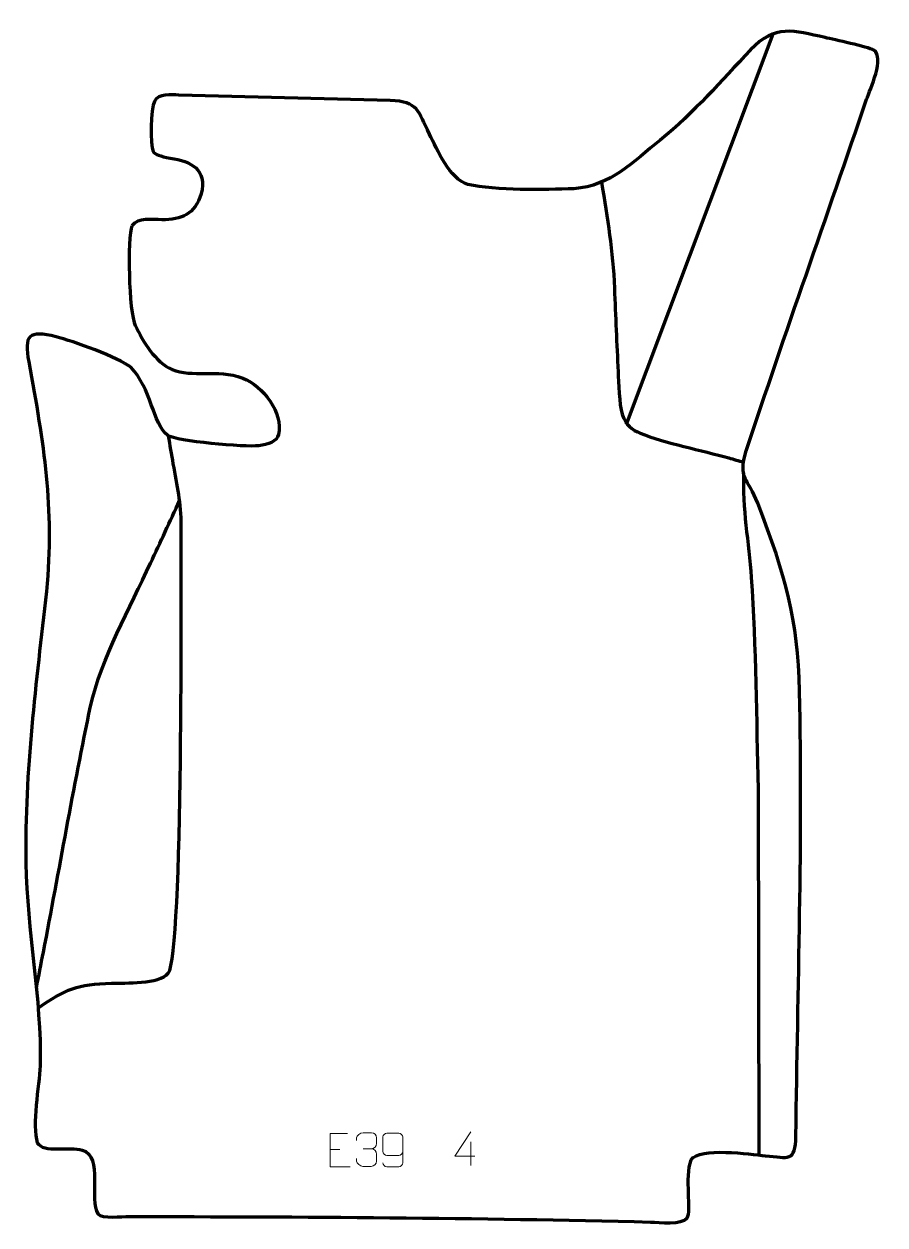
# Model space of a CAD drawing. Header units: millimetres. Extents: x 933 to 1571, y -98 to 792.
import ezdxf

# ---------------------------------------------------------------- set-up
doc = ezdxf.new("R2010")
doc.units = ezdxf.units.MM
doc.header["$MEASUREMENT"] = 0
doc.layers.add('layer 2', color=7, linetype='Continuous')
doc.layers.add('layer 3', color=7, linetype='Continuous')

msp = doc.modelspace()

# ---------------------------------------------------------------- linework, layer by layer
at = {"layer": 'layer 2', "color": 142, "lineweight": 158}
msp.add_open_spline([(1379.6123, 495.5292), (1379.6123, 495.5292), (1488.3872, 785.0883), (1488.3872, 785.0883)], degree=3, dxfattribs=at)
for points, knots in [([(1361.0925, 675.193), (1365.3074, 647.6148), (1369.5461, 624.5424), (1370.6208, 596.3384), (1370.6208, 596.3384), (1371.4065, 575.7179), (1372.4009, 555.1114), (1373.3572, 534.4986), (1373.3572, 534.4986), (1373.7293, 526.5306), (1374.1872, 510.477), (1376.3016, 503.1188), (1376.3016, 503.1188), (1376.3016, 503.1188), (1376.5128, 502.3838), (1376.5128, 502.3838), (1376.5128, 502.3838), (1378.8556, 495.0847), (1383.832, 491.3648), (1389.8371, 488.9491), (1389.8371, 488.9491), (1407.7521, 481.7424), (1436.041, 476.0475), (1455.4372, 470.5869), (1455.4372, 470.5869), (1459.1008, 469.5505), (1462.7644, 468.5144), (1466.4283, 467.4794)], [0, 0, 0, 0, 0.125, 0.125, 0.125, 0.125, 0.25, 0.25, 0.25, 0.25, 0.375, 0.375, 0.375, 0.375, 0.5, 0.5, 0.5, 0.5, 0.625, 0.625, 0.625, 0.625, 0.75, 0.75, 0.75, 0.75, 1, 1, 1, 1]), ([(943.0939, 62.6464), (963.5087, 76.8503), (972.2099, 80.256), (997.5412, 81.034), (997.5412, 81.034), (1007.8371, 81.3081), (1032.6099, 80.3491), (1039.6499, 88.3942), (1039.6499, 88.3942), (1051.0558, 102.9706), (1049.002, 382.8861), (1049.1903, 420.253), (1049.1903, 420.253), (1049.2767, 437.4022), (1046.2931, 449.7369), (1043.3813, 466.2947), (1043.3813, 466.2947), (1042.1831, 473.2102), (1040.985, 480.1258), (1039.7888, 487.0417)], [0, 0, 0, 0, 0.16666667, 0.16666667, 0.16666667, 0.16666667, 0.33333333, 0.33333333, 0.33333333, 0.33333333, 0.5, 0.5, 0.5, 0.5, 0.66666667, 0.66666667, 0.66666667, 0.66666667, 1, 1, 1, 1]), ([(1466.4527, 459.515), (1465.3658, 433.3587), (1470.3088, 408.0044), (1472.1304, 381.8516), (1472.1304, 381.8516), (1475.7199, 330.3143), (1475.8064, 276.7039), (1477.3675, 224.8422), (1477.3675, 224.8422), (1477.3675, 224.8422), (1477.7892, -46.3939), (1477.7892, -46.3939)], [0, 0, 0, 0, 0.25, 0.25, 0.25, 0.25, 0.5, 0.5, 0.5, 0.5, 1, 1, 1, 1]), ([(941.7904, 77.4099), (943.5268, 86.3096), (945.2632, 95.2093), (946.9996, 104.1091), (946.9996, 104.1091), (958.7886, 164.8238), (969.1888, 226.0911), (982.0158, 286.5579), (982.0158, 286.5579), (989.8863, 321.6542), (1011.2104, 359.6634), (1026.55, 392.6304), (1026.55, 392.6304), (1033.744, 408.0911), (1040.9048, 423.5672), (1048.0909, 439.0316)], [0, 0, 0, 0, 0.2, 0.2, 0.2, 0.2, 0.4, 0.4, 0.4, 0.4, 0.6, 0.6, 0.6, 0.6, 1, 1, 1, 1])]:
    msp.add_open_spline(points, degree=3, knots=knots, dxfattribs=at)
at = {"layer": 'layer 2', "color": 250, "lineweight": 9}
for points, knots in [([(1172.6486, -30.2827), (1172.6486, -30.2827), (1159.7747, -30.2827), (1159.7747, -30.2827), (1159.7747, -30.2827), (1159.7747, -30.2827), (1159.7747, -55.2363), (1159.7747, -55.2363), (1159.7747, -55.2363), (1159.7747, -55.2363), (1174.6405, -55.2363), (1174.6405, -55.2363)], [0, 0, 0, 0, 0.25, 0.25, 0.25, 0.25, 0.5, 0.5, 0.5, 0.5, 1, 1, 1, 1]), ([(1179.3997, -35.5143), (1179.3997, -35.5143), (1179.3997, -33.6571), (1179.3997, -33.6571), (1179.3997, -33.6571), (1179.3854, -31.9152), (1182.0499, -29.7971), (1184.109, -29.8198), (1184.109, -29.8198), (1186.1731, -29.8198), (1188.2371, -29.8198), (1190.3008, -29.8198), (1190.3008, -29.8198), (1192.4953, -29.811), (1194.0936, -31.6578), (1194.138, -33.5699), (1194.138, -33.5699), (1194.1376, -35.005), (1194.1376, -36.4401), (1194.138, -37.8756), (1194.138, -37.8756), (1194.0894, -39.5291), (1192.4868, -41.7591), (1190.2885, -41.7491), (1190.2885, -41.7491), (1192.4922, -41.7603), (1194.1002, -43.5635), (1194.1542, -45.623), (1194.1542, -45.623), (1194.1538, -47.4077), (1194.1538, -49.1924), (1194.1542, -50.9775), (1194.1542, -50.9775), (1194.1643, -53.0389), (1192.1094, -54.802), (1190.2885, -54.7939), (1190.2885, -54.7939), (1188.2232, -54.7936), (1186.158, -54.7936), (1184.0924, -54.7939), (1184.0924, -54.7939), (1181.9238, -54.7824), (1179.3928, -52.3822), (1179.3742, -50.9204), (1179.3742, -50.9204), (1179.3742, -50.9204), (1179.3742, -49.0118), (1179.3742, -49.0118)], [0, 0, 0, 0, 0.07692308, 0.07692308, 0.07692308, 0.07692308, 0.15384615, 0.15384615, 0.15384615, 0.15384615, 0.23076923, 0.23076923, 0.23076923, 0.23076923, 0.30769231, 0.30769231, 0.30769231, 0.30769231, 0.38461538, 0.38461538, 0.38461538, 0.38461538, 0.46153846, 0.46153846, 0.46153846, 0.46153846, 0.53846154, 0.53846154, 0.53846154, 0.53846154, 0.61538462, 0.61538462, 0.61538462, 0.61538462, 0.69230769, 0.69230769, 0.69230769, 0.69230769, 0.76923077, 0.76923077, 0.76923077, 0.76923077, 0.84615385, 0.84615385, 0.84615385, 0.84615385, 1, 1, 1, 1]), ([(1198.7942, -52.0735), (1198.8183, -53.413), (1200.1745, -55.0663), (1201.7464, -55.0319), (1201.7464, -55.0319), (1204.7312, -55.0316), (1207.7164, -55.0316), (1210.7018, -55.0319), (1210.7018, -55.0319), (1211.9209, -55.0469), (1213.6491, -53.6093), (1213.6541, -52.0735), (1213.6541, -52.0735), (1213.6538, -45.7131), (1213.6538, -39.3523), (1213.6541, -32.9915), (1213.6541, -32.9915), (1213.6494, -31.8286), (1211.9209, -30.0575), (1210.7018, -30.0331), (1210.7018, -30.0331), (1207.7164, -30.0334), (1204.7312, -30.0334), (1201.7464, -30.0331), (1201.7464, -30.0331), (1200.4683, -30.0769), (1198.7986, -31.6914), (1198.7942, -32.9915), (1198.7942, -32.9915), (1198.7942, -36.5749), (1198.7942, -40.1579), (1198.7942, -43.7407), (1198.7942, -43.7407), (1198.8327, -45.2189), (1200.4154, -46.6518), (1201.7464, -46.6497), (1201.7464, -46.6497), (1204.7312, -46.65), (1207.7164, -46.65), (1210.7018, -46.6497), (1210.7018, -46.6497), (1212.0313, -46.6547), (1213.6743, -45.1475), (1213.6326, -43.7189)], [0, 0, 0, 0, 0.08333333, 0.08333333, 0.08333333, 0.08333333, 0.16666667, 0.16666667, 0.16666667, 0.16666667, 0.25, 0.25, 0.25, 0.25, 0.33333333, 0.33333333, 0.33333333, 0.33333333, 0.41666667, 0.41666667, 0.41666667, 0.41666667, 0.5, 0.5, 0.5, 0.5, 0.58333333, 0.58333333, 0.58333333, 0.58333333, 0.66666667, 0.66666667, 0.66666667, 0.66666667, 0.75, 0.75, 0.75, 0.75, 0.83333333, 0.83333333, 0.83333333, 0.83333333, 1, 1, 1, 1]), ([(1266.9749, -47.2696), (1266.9749, -47.2696), (1252.1532, -47.2696), (1252.1532, -47.2696), (1252.1532, -47.2696), (1252.1532, -47.2696), (1264.0308, -29.1991), (1264.0308, -29.1991)], [0, 0, 0, 0, 0.33333333, 0.33333333, 0.33333333, 0.33333333, 1, 1, 1, 1])]:
    msp.add_open_spline(points, degree=3, knots=knots, dxfattribs=at)
for points in [[(1159.7747, -42.1624), (1159.7747, -42.1624), (1166.9428, -42.1624), (1166.9428, -42.1624)], [(1184.1094, -41.7595), (1184.1094, -41.7595), (1190.3058, -41.7595), (1190.3058, -41.7595)], [(1264.0308, -36.5085), (1264.0308, -36.5085), (1264.0308, -54.1732), (1264.0308, -54.1732)]]:
    msp.add_open_spline(points, degree=3, dxfattribs=at)
at = {"layer": 'layer 3', "color": 242, "lineweight": 158}
msp.add_open_spline([(1012.6959, 642.7722), (1016.7819, 649.1402), (1028.2265, 647.2764), (1034.757, 647.2175), (1034.757, 647.2175), (1049.8199, 647.2847), (1059.0789, 651.2502), (1064.0391, 666.4272), (1064.0391, 666.4272), (1068.5617, 684.7135), (1056.8568, 690.5051), (1041.0654, 692.9568), (1041.0654, 692.9568), (1033.5656, 694.3397), (1029.9626, 695.6443), (1028.3093, 697.9035), (1028.3093, 697.9035), (1026.0284, 702.6641), (1026.838, 729.8991), (1029.3427, 734.9424), (1029.3427, 734.9424), (1032.3599, 741.0176), (1041.6515, 739.8306), (1047.5337, 739.6854), (1047.5337, 739.6854), (1099.7946, 738.395), (1152.0361, 736.8824), (1204.3171, 735.6845), (1204.3171, 735.6845), (1225.2701, 734.6627), (1224.7326, 728.1994), (1233.44, 710.7035), (1233.44, 710.7035), (1239.1074, 699.2536), (1248.6855, 677.1068), (1261.8241, 673.4452), (1261.8241, 673.4452), (1283.1309, 668.61), (1318.2253, 669.483), (1340.6215, 670.2347), (1340.6215, 670.2347), (1368.277, 672.4259), (1384.2081, 690.0965), (1404.6637, 706.3305), (1404.6637, 706.3305), (1430.0165, 726.9282), (1449.3014, 749.7726), (1471.5816, 773.1881), (1471.5816, 773.1881), (1489.8324, 792.3689), (1503.5277, 787.5878), (1526.9997, 782.3056), (1526.9997, 782.3056), (1533.6297, 780.8136), (1558.3318, 775.5483), (1563.129, 772.9614), (1563.129, 772.9614), (1571.3684, 767.4739), (1560.3289, 744.1641), (1557.725, 736.5212), (1557.725, 736.5212), (1528.119, 649.5548), (1497.2386, 562.9841), (1468.4299, 475.7532), (1468.4299, 475.7532), (1462.1176, 455.5662), (1469.859, 454.9733), (1476.9523, 437.1378), (1476.9523, 437.1378), (1498.0483, 382.2101), (1506.6297, 351.9976), (1507.9354, 297.4901), (1507.9354, 297.4901), (1510.5371, 188.876), (1506.5123, 76.6588), (1505.32, -32.2847), (1505.32, -32.2847), (1504.6104, -52.0901), (1500.0696, -48.2589), (1482.5237, -46.8753), (1482.5237, -46.8753), (1471.6284, -45.9493), (1433.5836, -40.1247), (1427.5342, -49.921), (1427.5342, -49.921), (1422.8283, -63.2303), (1428.0437, -87.9966), (1424.6395, -92.9632), (1424.6395, -92.9632), (1421.0233, -98.2392), (1403.7525, -96.211), (1397.4274, -96.0514), (1397.4274, -96.0514), (1269.1859, -92.8177), (1138.853, -92.0357), (1010.6183, -91.9988), (1010.6183, -91.9988), (1005.3102, -91.9973), (990.595, -93.5883), (987.3888, -90.0044), (987.3888, -90.0044), (980.5164, -79.8257), (991.8203, -47.2704), (975.8062, -42.6813), (975.8062, -42.6813), (966.4065, -39.9876), (946.9064, -44.9953), (942.4879, -37.3357), (942.4879, -37.3357), (938.3505, -24.3369), (943.7479, 4.6786), (944.6778, 19.79), (944.6778, 19.79), (945.4681, 70.4099), (934.9649, 119.6565), (933.9265, 170.1386), (933.9265, 170.1386), (933.0952, 239.553), (941.4577, 303.0074), (949.3733, 371.5158), (949.3733, 371.5158), (955.0356, 434.5861), (947.3446, 480.4533), (936.1361, 541.8176), (936.1361, 541.8176), (932.6105, 561.1197), (935.5752, 565.7258), (956.4376, 560.4046), (956.4376, 560.4046), (968.8201, 557.2463), (1002.9239, 545.1765), (1012.0074, 537.6194), (1012.0074, 537.6194), (1026.857, 522.6238), (1028.1018, 495.6965), (1039.1593, 487.4336), (1039.1593, 487.4336), (1045.4297, 482.7479), (1096.715, 478.4416), (1106.8061, 479.6175), (1106.8061, 479.6175), (1113.8406, 480.4372), (1120.0827, 482.6284), (1121.4294, 488.0197), (1121.4294, 488.0197), (1125.3726, 503.8062), (1109.4463, 524.2555), (1095.0598, 529.7701), (1095.0598, 529.7701), (1075.0541, 537.0019), (1057.6213, 529.7691), (1042.494, 536.2379), (1042.494, 536.2379), (1029.8078, 541.6629), (1021.0134, 556.7705), (1015.094, 568.7569), (1015.094, 568.7569), (1010.3054, 578.4536), (1009.1831, 634.0881), (1012.6959, 642.7722)], degree=3, knots=[0, 0, 0, 0, 0.02439024, 0.02439024, 0.02439024, 0.02439024, 0.04878049, 0.04878049, 0.04878049, 0.04878049, 0.07317073, 0.07317073, 0.07317073, 0.07317073, 0.09756098, 0.09756098, 0.09756098, 0.09756098, 0.12195122, 0.12195122, 0.12195122, 0.12195122, 0.14634146, 0.14634146, 0.14634146, 0.14634146, 0.17073171, 0.17073171, 0.17073171, 0.17073171, 0.19512195, 0.19512195, 0.19512195, 0.19512195, 0.2195122, 0.2195122, 0.2195122, 0.2195122, 0.24390244, 0.24390244, 0.24390244, 0.24390244, 0.26829268, 0.26829268, 0.26829268, 0.26829268, 0.29268293, 0.29268293, 0.29268293, 0.29268293, 0.31707317, 0.31707317, 0.31707317, 0.31707317, 0.34146341, 0.34146341, 0.34146341, 0.34146341, 0.36585366, 0.36585366, 0.36585366, 0.36585366, 0.3902439, 0.3902439, 0.3902439, 0.3902439, 0.41463415, 0.41463415, 0.41463415, 0.41463415, 0.43902439, 0.43902439, 0.43902439, 0.43902439, 0.46341463, 0.46341463, 0.46341463, 0.46341463, 0.48780488, 0.48780488, 0.48780488, 0.48780488, 0.51219512, 0.51219512, 0.51219512, 0.51219512, 0.53658537, 0.53658537, 0.53658537, 0.53658537, 0.56097561, 0.56097561, 0.56097561, 0.56097561, 0.58536585, 0.58536585, 0.58536585, 0.58536585, 0.6097561, 0.6097561, 0.6097561, 0.6097561, 0.63414634, 0.63414634, 0.63414634, 0.63414634, 0.65853659, 0.65853659, 0.65853659, 0.65853659, 0.68292683, 0.68292683, 0.68292683, 0.68292683, 0.70731707, 0.70731707, 0.70731707, 0.70731707, 0.73170732, 0.73170732, 0.73170732, 0.73170732, 0.75609756, 0.75609756, 0.75609756, 0.75609756, 0.7804878, 0.7804878, 0.7804878, 0.7804878, 0.80487805, 0.80487805, 0.80487805, 0.80487805, 0.82926829, 0.82926829, 0.82926829, 0.82926829, 0.85365854, 0.85365854, 0.85365854, 0.85365854, 0.87804878, 0.87804878, 0.87804878, 0.87804878, 0.90243902, 0.90243902, 0.90243902, 0.90243902, 0.92682927, 0.92682927, 0.92682927, 0.92682927, 0.95121951, 0.95121951, 0.95121951, 0.95121951, 1, 1, 1, 1], dxfattribs=at)

doc.saveas('drawing.dxf')
